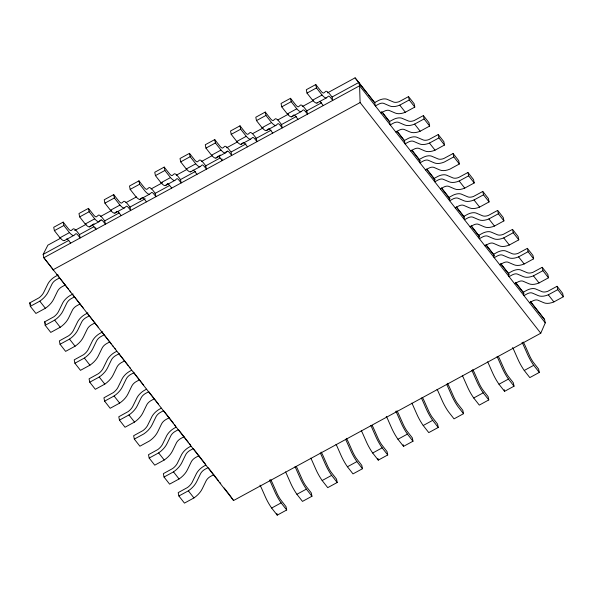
<?xml version="1.0" encoding="UTF-8"?>
<svg xmlns="http://www.w3.org/2000/svg" width="593" height="593" viewBox="0 0 593 593"><rect width="100%" height="100%" fill="white"/><g stroke="black" fill="none" stroke-linecap="round" stroke-linejoin="round"><path stroke-width="0.89" d="M60.894 238.06L47.892 245.146L43.156 254.375L43.845 257.74L233.575 500.522L540.764 333.222L545.271 322.874L544.589 319.501L530.35 301.318M90.981 225.696L89.795 226.711A16.004 3.625 61.4 0 1 85.229 224.006L79.655 216.897L78.973 213.524L88.446 208.365L93.916 215.326A10.459 2.372 61.4 0 0 96.429 216.816L98.549 215.074A12.431 2.817 61.4 0 1 102.359 217.839L104.724 220.841L105.413 224.213L103.553 221.841A6.894 1.564 61.4 0 0 101.047 220.025L99.268 221.56A16.004 3.625 61.4 0 1 94.702 218.847L89.128 211.738L88.446 208.365M116.836 211.427L115.057 212.961A16.004 3.625 61.4 0 1 110.483 210.248L104.917 203.14L104.227 199.767L113.7 194.608L119.178 201.568A10.459 2.372 61.4 0 0 121.691 203.058L123.811 201.316A12.431 2.817 61.4 0 1 127.621 204.081L129.986 207.083L130.675 210.456L128.814 208.084A6.894 1.564 61.4 0 0 126.309 206.268L124.523 207.802A16.004 3.625 61.4 0 1 119.956 205.089L114.39 197.98L113.7 194.608M142.098 197.669L140.311 199.204A16.004 3.625 61.4 0 1 135.745 196.498L130.178 189.382L129.489 186.009L138.962 180.85L144.44 187.811A10.459 2.372 61.4 0 0 146.945 189.3L149.065 187.566A12.431 2.817 61.4 0 1 152.883 190.323L155.247 193.325L155.929 196.698L154.076 194.326A6.894 1.564 61.4 0 0 151.571 192.51L149.784 194.044A16.004 3.625 61.4 0 1 145.218 191.339L139.651 184.223L138.962 180.85M167.359 183.912L165.573 185.446A16.004 3.625 61.4 0 1 161.007 182.74L155.433 175.624L154.751 172.252L164.224 167.093L169.694 174.053A10.459 2.372 61.4 0 0 172.207 175.543L174.327 173.808A12.431 2.817 61.4 0 1 178.137 176.566L180.502 179.568L181.191 182.94L179.331 180.569A6.894 1.564 61.4 0 0 176.825 178.752L175.046 180.287A16.004 3.625 61.4 0 1 170.48 177.581L164.906 170.465L164.224 167.093M217.283 156.908L216.089 157.931A16.004 3.625 61.4 0 1 211.523 155.225L205.956 148.109L205.267 144.744L214.74 139.585L220.218 146.538A10.459 2.372 61.4 0 0 222.723 148.028L224.843 146.293A12.431 2.817 61.4 0 1 228.661 149.058L231.025 152.06L231.707 155.425L229.854 153.053A6.894 1.564 61.4 0 0 227.349 151.245L225.562 152.772A16.004 3.625 61.4 0 1 220.996 150.066L215.429 142.95L214.74 139.585M243.137 142.646L241.351 144.173A16.004 3.625 61.4 0 1 236.785 141.468L231.218 134.352L230.529 130.986L240.002 125.827L245.472 132.788A10.459 2.372 61.4 0 0 247.985 134.27L250.105 132.536A12.431 2.817 61.4 0 1 253.923 135.3L256.287 138.302L256.969 141.668L255.116 139.303A6.894 1.564 61.4 0 0 252.611 137.487L250.824 139.014A16.004 3.625 61.4 0 1 246.258 136.308L240.684 129.2L240.002 125.827M268.392 128.889L266.613 130.416A16.004 3.625 61.4 0 1 262.047 127.71L256.472 120.601L255.791 117.229L265.264 112.07L270.734 119.03A10.459 2.372 61.4 0 0 273.247 120.512L275.367 118.778A12.431 2.817 61.4 0 1 279.177 121.543L281.542 124.545L282.231 127.918L280.37 125.546A6.894 1.564 61.4 0 0 277.865 123.729L276.086 125.256A16.004 3.625 61.4 0 1 271.52 122.551L265.946 115.442L265.264 112.07M293.654 115.131L291.875 116.665A16.004 3.625 61.4 0 1 287.301 113.952L281.734 106.844L281.045 103.471L290.518 98.312L295.996 105.272A10.459 2.372 61.4 0 0 298.509 106.762L300.629 105.02A12.431 2.817 61.4 0 1 304.439 107.785L306.803 110.787L307.493 114.16L305.632 111.788A6.894 1.564 61.4 0 0 303.127 109.972L301.34 111.506A16.004 3.625 61.4 0 1 296.774 108.793L291.207 101.685L290.518 98.312M63.184 222.123L63.866 225.496L69.44 232.604A16.004 3.625 61.4 0 0 74.006 235.31L75.793 233.783A6.894 1.564 61.4 0 1 78.298 235.599L80.151 237.963L79.469 234.598L77.105 231.596A12.431 2.817 61.4 0 0 73.287 228.831L71.167 230.566A10.459 2.372 61.4 0 1 68.662 229.083L63.184 222.123L53.711 227.282L54.4 230.655L59.967 237.763A16.004 3.625 61.4 0 0 64.533 240.469M189.478 153.342L190.168 156.708L195.734 163.824A16.004 3.625 61.4 0 0 200.308 166.529L202.087 165.002A6.894 1.564 61.4 0 1 204.592 166.811L206.453 169.183L205.764 165.81L203.399 162.808A12.431 2.817 61.4 0 0 199.589 160.051L197.469 161.785A10.459 2.372 61.4 0 1 194.956 160.295L189.478 153.342L180.013 158.501L180.695 161.867L186.269 168.983A16.004 3.625 61.4 0 0 190.835 171.688M315.78 84.554L316.469 87.927L322.036 95.036A16.004 3.625 61.4 0 0 326.602 97.749L328.389 96.214A6.894 1.564 61.4 0 1 330.894 98.03L332.747 100.402L332.065 97.03L329.701 94.028A12.431 2.817 61.4 0 0 325.883 91.27L323.763 93.005A10.459 2.372 61.4 0 1 321.258 91.515L315.78 84.554L306.307 89.713L306.996 93.086L312.563 100.195A16.004 3.625 61.4 0 0 317.129 102.908M54.4 230.655L63.866 225.496M79.655 216.897L89.128 211.738M104.917 203.14L114.39 197.98M130.178 189.382L139.651 184.223M155.433 175.624L164.906 170.465M180.695 161.867L190.168 156.708M205.956 148.109L215.429 142.95M231.218 134.352L240.684 129.2M256.472 120.601L265.946 115.442M281.734 106.844L291.207 101.685M306.996 93.086L316.469 87.927M59.967 237.763L69.44 232.604M85.229 224.006L94.702 218.847M110.483 210.248L119.956 205.089M161.007 182.74L170.48 177.581M186.269 168.983L195.734 163.824M211.523 155.225L220.996 150.066M236.785 141.468L246.258 136.308M262.047 127.71L271.52 122.551M287.301 113.952L296.774 108.793M312.563 100.195L322.036 95.036M74.711 230.536L86.089 224.339M100.714 216.378L111.276 210.619M125.909 202.658L136.472 196.898M151.104 188.937L162.475 182.74M176.291 175.217L186.862 169.457M201.487 161.496L212.049 155.737M226.682 147.776L237.244 142.016M252.685 133.61L263.248 127.858M277.88 119.89L288.443 114.138M302.26 106.614L313.638 100.417M327.455 92.893L355.081 77.846L374.85 102.774M92.478 224.688L94.057 223.828M99.58 220.818L101.158 219.959M218.773 155.907L220.351 155.047M225.881 152.038L227.46 151.178M64.326 240.602L73.799 235.443M89.58 226.845L99.053 221.686M114.842 213.095L124.315 207.935M140.104 199.337L149.577 194.178M165.358 185.579L174.831 180.42M190.62 171.822L200.093 166.663M215.882 158.064L225.355 152.905M241.143 144.307L250.609 139.147M266.398 130.549L275.871 125.39M291.66 116.791L301.133 111.632M316.921 103.041L326.395 97.882M43.156 254.375L68.929 240.335M79.403 234.635L93.998 226.682M104.561 220.93L119.193 212.961M129.756 207.209L145.196 198.803M154.943 193.488L169.568 185.527M180.131 179.775L195.571 171.362M205.326 166.055L219.951 158.086M231.329 151.89L245.954 143.929M255.702 138.614L271.142 130.208M280.897 124.901L296.33 116.487M306.084 111.18L321.525 102.774M332.087 97.015L358.898 82.412L359.588 85.785L360.114 102.559L540.764 333.222M52.918 269.859L360.114 102.559M58.129 274.967L54.912 276.738A12.431 7.19 -38.1 0 0 48.026 283.654L43.563 292.749A10.459 6.049 -38.1 0 1 38.968 297.834L29.65 302.956L30.339 306.322L35.906 313.438L45.379 308.278A16.004 9.251 -38.1 0 0 53.748 299.035L57.514 291.267A6.894 3.988 -38.1 0 1 62.035 286.73L65.193 285.011M59.626 277.895L56.468 279.614A6.894 3.988 -38.1 0 0 51.939 284.158L48.174 291.919A16.004 9.251 -38.1 0 1 39.805 301.17L30.339 306.322M408.547 96.607L399.215 101.64A10.459 6.049 -38.1 0 1 393.67 102.085L386.769 99.172A12.431 7.19 -38.1 0 0 378.719 100.395L374.687 102.567L375.369 105.939L378.527 104.22A6.894 3.988 -38.1 0 1 383.812 103.412L389.675 105.939A16.004 9.251 -38.1 0 0 399.756 105.131L409.229 99.972L408.547 96.607L414.114 103.716L414.803 107.088L405.33 112.247A16.004 9.251 -38.1 0 1 395.242 113.048L389.386 110.528A6.894 3.988 -38.1 0 0 384.101 111.328L380.943 113.048M72.983 293.935L69.774 295.707A12.431 7.19 -38.1 0 0 62.88 302.623L58.418 311.718A10.459 6.049 -38.1 0 1 53.822 316.803L44.505 321.925L45.194 325.29L50.761 332.406L60.234 327.247A16.004 9.251 -38.1 0 0 68.603 318.004L72.368 310.235A6.894 3.988 -38.1 0 1 76.89 305.691L80.048 303.972M74.481 296.863L71.323 298.583A6.894 3.988 -38.1 0 0 66.794 303.127L63.028 310.888A16.004 9.251 -38.1 0 1 54.66 320.131L45.194 325.29M423.402 115.576L414.07 120.609A10.459 6.049 -38.1 0 1 408.525 121.046L401.624 118.14A12.431 7.19 -38.1 0 0 393.574 119.363L389.542 121.535L390.224 124.901L393.381 123.181A6.894 3.988 -38.1 0 1 398.674 122.38L404.53 124.908A16.004 9.251 -38.1 0 0 414.611 124.1L424.084 118.941L423.402 115.576L428.969 122.684L429.658 126.057L420.185 131.216A16.004 9.251 -38.1 0 1 410.097 132.017L404.241 129.496A6.894 3.988 -38.1 0 0 398.956 130.297L395.798 132.017M87.838 312.904L84.629 314.675A12.431 7.19 -38.1 0 0 77.735 321.591L73.273 330.686A10.459 6.049 -38.1 0 1 68.677 335.764L59.359 340.886L60.049 344.259L65.615 351.375L75.089 346.216A16.004 9.251 -38.1 0 0 83.457 336.972L87.223 329.204A6.894 3.988 -38.1 0 1 91.745 324.66L94.902 322.94M89.335 315.832L86.178 317.551A6.894 3.988 -38.1 0 0 81.649 322.088L77.883 329.856A16.004 9.251 -38.1 0 1 69.514 339.1L60.049 344.259M438.257 134.537L428.924 139.577A10.459 6.049 -38.1 0 1 423.38 140.015L416.479 137.109A12.431 7.19 -38.1 0 0 408.429 138.332L404.396 140.504L405.078 143.869L408.236 142.15A6.894 3.988 -38.1 0 1 413.529 141.349L419.384 143.869A16.004 9.251 -38.1 0 0 429.465 143.069L438.939 137.91L438.257 134.537L443.823 141.653L444.513 145.026L435.04 150.177A16.004 9.251 -38.1 0 1 424.951 150.985L419.095 148.465A6.894 3.988 -38.1 0 0 413.81 149.266L410.652 150.985M102.693 331.865L99.483 333.644A12.431 7.19 -38.1 0 0 92.59 340.56L88.127 349.655A10.459 6.049 -38.1 0 1 83.531 354.733L74.214 359.855L74.903 363.227L80.47 370.336L89.943 365.177A16.004 9.251 -38.1 0 0 98.312 355.933L102.078 348.173A6.894 3.988 -38.1 0 1 106.599 343.629L109.757 341.909M104.19 334.793L101.032 336.513A6.894 3.988 -38.1 0 0 96.503 341.057L92.738 348.825A16.004 9.251 -38.1 0 1 84.369 358.068L74.903 363.227M453.111 153.505L443.779 158.539A10.459 6.049 -38.1 0 1 438.234 158.983L431.333 156.078A12.431 7.19 -38.1 0 0 423.283 157.293L419.251 159.465L419.933 162.838L423.091 161.118A6.894 3.988 -38.1 0 1 428.383 160.318L434.239 162.838A16.004 9.251 -38.1 0 0 444.32 162.037L453.793 156.878L453.111 153.505L458.678 160.621L459.367 163.987L449.894 169.146A16.004 9.251 -38.1 0 1 439.806 169.954L433.95 167.426A6.894 3.988 -38.1 0 0 428.665 168.234L425.507 169.954M116.732 351.278L114.338 352.605A12.431 7.19 -38.1 0 0 107.444 359.521L102.982 368.624A10.459 6.049 -38.1 0 1 98.386 373.701L89.069 378.823L89.758 382.196L95.325 389.305L104.798 384.145A16.004 9.251 -38.1 0 0 113.167 374.902L116.932 367.141A6.894 3.988 -38.1 0 1 121.454 362.597L124.612 360.878M119.045 353.762L115.887 355.481A6.894 3.988 -38.1 0 0 111.358 360.025L107.592 367.793A16.004 9.251 -38.1 0 1 99.231 377.037L89.758 382.196M467.966 172.474L458.634 177.507A10.459 6.049 -38.1 0 1 453.089 177.952L446.188 175.039A12.431 7.19 -38.1 0 0 438.138 176.262L434.106 178.434L434.788 181.806L437.945 180.087A6.894 3.988 -38.1 0 1 443.238 179.286L449.094 181.806A16.004 9.251 -38.1 0 0 459.175 181.006L468.648 175.847L467.966 172.474L473.533 179.583L474.222 182.955L464.749 188.114A16.004 9.251 -38.1 0 1 454.668 188.922L448.805 186.395A6.894 3.988 -38.1 0 0 443.52 187.195L440.362 188.915M131.587 370.247L129.192 371.574A12.431 7.19 -38.1 0 0 122.299 378.49L117.837 387.585A10.459 6.049 -38.1 0 1 113.241 392.67L103.923 397.792L104.613 401.157L110.179 408.273L119.653 403.114A16.004 9.251 -38.1 0 0 128.021 393.871L131.787 386.102A6.894 3.988 -38.1 0 1 136.308 381.558L139.466 379.839M133.899 372.73L130.742 374.45A6.894 3.988 -38.1 0 0 126.213 378.994L122.447 386.755A16.004 9.251 -38.1 0 1 114.086 395.998L104.613 401.157M482.821 191.443L473.488 196.476A10.459 6.049 -38.1 0 1 467.944 196.92L461.043 194.007A12.431 7.19 -38.1 0 0 452.993 195.23L448.96 197.402L449.642 200.775L452.8 199.055A6.894 3.988 -38.1 0 1 458.092 198.247L463.948 200.775A16.004 9.251 -38.1 0 0 474.029 199.967L483.503 194.808L482.821 191.443L488.387 198.551L489.077 201.924L479.604 207.083A16.004 9.251 -38.1 0 1 469.523 207.884L463.659 205.363A6.894 3.988 -38.1 0 0 458.374 206.164L455.216 207.884M146.441 389.216L144.047 390.542A12.431 7.19 -38.1 0 0 137.153 397.458L132.691 406.553A10.459 6.049 -38.1 0 1 128.095 411.638L118.778 416.753L119.467 420.126L125.034 427.242L134.507 422.083A16.004 9.251 -38.1 0 0 142.876 412.839L146.641 405.071A6.894 3.988 -38.1 0 1 151.171 400.527L154.321 398.807M497.675 210.404L488.343 215.444A10.459 6.049 -38.1 0 1 482.798 215.882L475.897 212.976A12.431 7.19 -38.1 0 0 467.847 214.199L463.815 216.371L464.497 219.736L467.655 218.016A6.894 3.988 -38.1 0 1 472.947 217.216L478.803 219.744A16.004 9.251 -38.1 0 0 488.884 218.936L498.357 213.776L497.675 210.404L503.242 217.52L503.931 220.892L494.458 226.052A16.004 9.251 -38.1 0 1 484.377 226.852L478.514 224.332A6.894 3.988 -38.1 0 0 473.229 225.132L470.071 226.852M119.467 420.126L128.94 414.967A16.004 9.251 -38.1 0 0 137.302 405.723L141.067 397.962A6.894 3.988 -38.1 0 1 145.596 393.418L148.754 391.699L158.539 404.189M161.296 408.177L158.902 409.511A12.431 7.19 -38.1 0 0 152.008 416.427L147.546 425.522A10.459 6.049 -38.1 0 1 142.95 430.6L133.633 435.722L134.322 439.094L139.889 446.203L149.362 441.051A16.004 9.251 -38.1 0 0 157.731 431.8L161.496 424.039A6.894 3.988 -38.1 0 1 166.025 419.496L169.183 417.776M512.53 229.372L503.198 234.405A10.459 6.049 -38.1 0 1 497.653 234.85L490.752 231.945A12.431 7.19 -38.1 0 0 482.702 233.168L478.67 235.332L479.352 238.705L482.509 236.985A6.894 3.988 -38.1 0 1 487.802 236.184L493.658 238.705A16.004 9.251 -38.1 0 0 503.746 237.904L513.212 232.745L512.53 229.372L518.097 236.488L518.786 239.854L509.313 245.013A16.004 9.251 -38.1 0 1 499.232 245.821L493.369 243.3A6.894 3.988 -38.1 0 0 488.083 244.101L484.926 245.821M134.322 439.094L143.795 433.935A16.004 9.251 -38.1 0 0 152.156 424.692L155.922 416.923A6.894 3.988 -38.1 0 1 160.451 412.38L163.609 410.667L173.371 423.128M176.151 427.145L173.756 428.48A12.431 7.19 -38.1 0 0 166.863 435.395L162.4 444.491A10.459 6.049 -38.1 0 1 157.805 449.568L148.487 454.69L149.177 458.063L154.743 465.171L164.217 460.012A16.004 9.251 -38.1 0 0 172.585 450.769L176.351 443.008A6.894 3.988 -38.1 0 1 180.88 438.464L184.038 436.745M527.385 248.341L518.052 253.374A10.459 6.049 -38.1 0 1 512.508 253.819L505.607 250.913A12.431 7.19 -38.1 0 0 497.557 252.129L493.524 254.301L494.206 257.673L497.364 255.954A6.894 3.988 -38.1 0 1 502.656 255.153L508.512 257.673A16.004 9.251 -38.1 0 0 518.601 256.873L528.066 251.714L527.385 248.341L532.951 255.457L533.641 258.822L524.168 263.981A16.004 9.251 -38.1 0 1 514.087 264.789L508.223 262.262A6.894 3.988 -38.1 0 0 502.938 263.062L499.78 264.782M149.177 458.063L158.65 452.904A16.004 9.251 -38.1 0 0 167.011 443.66L170.777 435.892A6.894 3.988 -38.1 0 1 175.306 431.348L178.463 429.628L188.211 442.074M191.005 446.114L188.611 447.441A12.431 7.19 -38.1 0 0 181.717 454.357L177.255 463.452A10.459 6.049 -38.1 0 1 172.659 468.537L163.342 473.659L164.031 477.031L169.598 484.14L179.071 478.981A16.004 9.251 -38.1 0 0 187.44 469.738L191.205 461.969A6.894 3.988 -38.1 0 1 195.734 457.433L198.892 455.713M542.239 267.31L532.907 272.343A10.459 6.049 -38.1 0 1 527.362 272.787L520.461 269.874A12.431 7.19 -38.1 0 0 512.411 271.097L508.379 273.269L509.061 276.642L512.219 274.922A6.894 3.988 -38.1 0 1 517.511 274.122L523.367 276.642A16.004 9.251 -38.1 0 0 533.455 275.834L542.921 270.675L542.239 267.31L547.806 274.418L548.495 277.791L539.022 282.95A16.004 9.251 -38.1 0 1 528.941 283.758L523.078 281.23A6.894 3.988 -38.1 0 0 517.793 282.031L514.635 283.75M164.031 477.031L173.504 471.872A16.004 9.251 -38.1 0 0 181.866 462.622L185.631 454.861A6.894 3.988 -38.1 0 1 190.16 450.317L193.318 448.597L205.326 463.934M205.86 465.082L203.466 466.409A12.431 7.19 -38.1 0 0 196.572 473.325L192.11 482.42A10.459 6.049 -38.1 0 1 187.514 487.505L178.196 492.627L178.886 495.993L184.453 503.109L193.926 497.95A16.004 9.251 -38.1 0 0 202.295 488.706L206.06 480.938A6.894 3.988 -38.1 0 1 210.589 476.394L213.747 474.674M208.173 467.566L205.015 469.285A6.894 3.988 -38.1 0 0 200.486 473.829L196.72 481.59A16.004 9.251 -38.1 0 1 188.359 490.834L178.886 495.993M557.094 286.278L547.762 291.311A10.459 6.049 -38.1 0 1 542.217 291.749L535.316 288.843A12.431 7.19 -38.1 0 0 527.266 290.066L523.234 292.238L523.915 295.611L527.073 293.891A6.894 3.988 -38.1 0 1 532.366 293.083L538.222 295.611A16.004 9.251 -38.1 0 0 548.31 294.803L557.776 289.643L557.094 286.278L562.661 293.387L563.35 296.759L553.877 301.919A16.004 9.251 -38.1 0 1 543.796 302.719L537.933 300.199A6.894 3.988 -38.1 0 0 532.647 300.999L529.49 302.719M271.646 508.045L281.119 502.886L286.693 509.995L277.22 515.154L271.646 508.045A16.004 3.625 61.4 0 1 265.368 496.897L261.491 488.143A6.894 1.564 61.4 0 0 259.964 485.17M296.908 494.288L306.381 489.129L311.955 496.245L302.482 501.396L296.908 494.288A16.004 3.625 61.4 0 1 290.622 483.139L286.745 474.385A6.894 1.564 61.4 0 0 285.5 471.902M322.169 480.53L331.643 475.371L337.209 482.487L327.736 487.646L322.169 480.53A16.004 3.625 61.4 0 1 315.884 469.382L312.007 460.628A6.894 1.564 61.4 0 0 310.762 458.144M347.431 466.773L356.897 461.613L362.471 468.729L352.998 473.889L347.431 466.773A16.004 3.625 61.4 0 1 341.145 455.624L337.269 446.87A6.894 1.564 61.4 0 0 336.016 444.387M372.686 453.015L382.159 447.856L387.733 454.972L378.26 460.131L372.686 453.015A16.004 3.625 61.4 0 1 366.407 441.874L362.531 433.112A6.894 1.564 61.4 0 0 361.278 430.629M397.947 439.257L407.421 434.098L412.987 441.214L403.522 446.373L397.947 439.257A16.004 3.625 61.4 0 1 391.662 428.116L387.785 419.355A6.894 1.564 61.4 0 0 386.258 416.39M423.209 425.507L432.682 420.348L438.249 427.457L428.776 432.616L423.209 425.507A16.004 3.625 61.4 0 1 416.923 414.359L413.047 405.597A6.894 1.564 61.4 0 0 411.801 403.121M473.725 397.992L483.199 392.833L488.773 399.941L479.3 405.101L473.725 397.992A16.004 3.625 61.4 0 1 467.44 386.844L463.563 378.089A6.894 1.564 61.4 0 0 462.318 375.606M498.987 384.234L508.46 379.075L514.027 386.191L504.554 391.35L498.987 384.234A16.004 3.625 61.4 0 1 492.701 373.086L488.825 364.332A6.894 1.564 61.4 0 0 487.579 361.849M524.249 370.477L533.715 365.318L539.289 372.434L529.816 377.593L524.249 370.477A16.004 3.625 61.4 0 1 517.963 359.328L514.087 350.574A6.894 1.564 61.4 0 0 512.56 347.602M447.47 383.3A12.431 2.817 61.4 0 1 449.316 386.888L453.875 397.162A10.459 2.372 61.4 0 0 457.329 403.284L462.822 410.334L463.511 413.699L454.038 418.858L448.464 411.75A16.004 3.625 61.4 0 1 442.185 400.601L438.309 391.84A6.894 1.564 61.4 0 0 437.056 389.364M544.589 319.501L530.609 301.963M409.229 99.972L414.803 107.088M424.084 118.941L429.658 126.057M438.939 137.91L444.513 145.026M453.793 156.878L459.367 163.987M468.648 175.847L474.222 182.955M483.503 194.808L489.077 201.924M498.357 213.776L503.931 220.892M513.212 232.745L518.786 239.854M528.066 251.714L533.641 258.822M542.921 270.675L548.495 277.791M557.776 289.643L563.35 296.759M399.756 105.131L405.33 112.247M414.611 124.1L420.185 131.216M429.465 143.069L435.04 150.177M459.175 181.006L464.749 188.114M474.029 199.967L479.604 207.083M488.884 218.936L494.458 226.052M503.746 237.904L509.313 245.013M518.601 256.873L524.168 263.981M533.455 275.834L539.022 282.95M548.31 294.803L553.877 301.919M381.684 111.506L389.66 121.684M397.065 131.142L404.47 140.593M411.876 150.051L420.415 160.955M426.686 168.961L435.225 179.864M441.488 187.87L450.035 198.774M456.299 206.779L464.275 216.956M471.109 225.688L479.655 236.592M485.919 244.59L494.466 255.501M500.729 263.5L509.276 274.411M515.539 282.409L524.079 293.32M355.081 77.846L367.052 93.123M368.194 94.576L374.457 102.582M383.004 113.5L389.275 121.506M397.821 132.417L404.663 141.149M412.639 151.334L419.481 160.066M426.886 169.524L434.298 178.99M441.703 188.448L449.116 197.906M456.521 207.365L463.934 216.823M471.339 226.281L478.751 235.747M486.156 245.206L493.569 254.664M500.974 264.122L508.386 273.581M515.791 283.039L523.204 292.497M545.271 322.874L359.588 85.785L43.845 257.74L53.54 270.126M323.274 105.561L321.421 103.189A6.894 1.564 61.4 0 0 319.308 101.299M298.02 119.319L296.159 116.947A6.894 1.564 61.4 0 0 293.898 115.042M272.758 133.069L270.897 130.705A6.894 1.564 61.4 0 0 268.963 128.874M463.511 413.699L457.937 406.59A16.004 3.625 61.4 0 1 451.658 395.442L447.782 386.68A6.894 1.564 61.4 0 0 446.529 384.205M247.496 146.827L245.643 144.462A6.894 1.564 61.4 0 0 243.701 142.631M196.98 174.342L195.119 171.97A6.894 1.564 61.4 0 0 193.014 170.087M171.718 188.1L169.865 185.728A6.894 1.564 61.4 0 0 167.463 183.852M146.456 201.857L144.603 199.485A6.894 1.564 61.4 0 0 142.668 197.654M121.202 215.615L119.341 213.243A6.894 1.564 61.4 0 0 117.407 211.412M70.678 243.123L68.825 240.758A6.894 1.564 61.4 0 0 66.712 238.868M56.965 274.5L68.38 289.073M69.522 290.526L70.663 291.986M72.946 294.899L83.213 308.012M87.208 313.111L98.623 327.684M102.048 332.058L111.173 343.718M112.314 345.17L113.456 346.631M114.597 348.084L115.739 349.544M118.593 353.191L128.296 365.57M129.437 367.03L130.579 368.49M133.432 372.13L143.699 385.242M174.512 424.588L175.654 426.048M189.352 443.534L190.494 444.987M208.729 468.277L218.454 480.693M219.595 482.146L220.737 483.606M224.161 487.972L229.024 494.184M39.805 301.17L45.379 308.278M54.66 320.131L60.234 327.247M69.514 339.1L75.089 346.216M84.369 358.068L89.943 365.177M99.231 377.037L104.798 384.145M114.086 395.998L119.653 403.114M128.94 414.967L134.507 422.083M158.65 452.904L164.217 460.012M173.504 471.872L179.071 478.981M188.359 490.834L193.926 497.95M29.65 302.956L30.762 304.379M44.505 321.925L45.617 323.341M229.528 494.829L233.575 500.522M539.289 372.434L538.6 369.061L533.107 362.019A10.459 2.372 61.4 0 1 529.66 355.889L525.094 345.623A12.431 2.817 61.4 0 0 523.248 342.035M514.027 386.191L513.345 382.819L507.853 375.769A10.459 2.372 61.4 0 1 504.398 369.647L499.832 359.38A12.431 2.817 61.4 0 0 498.476 356.682M504.213 389.66L504.554 391.35M488.773 399.941L488.083 396.576L482.591 389.527A10.459 2.372 61.4 0 1 479.137 383.404L474.578 373.138A12.431 2.817 61.4 0 0 472.725 369.543M438.249 427.457L437.567 424.084L432.075 417.042A10.459 2.372 61.4 0 1 428.62 410.919L424.054 400.646A12.431 2.817 61.4 0 0 422.698 397.947M412.987 441.214L412.305 437.842L406.813 430.8A10.459 2.372 61.4 0 1 403.359 424.67L398.8 414.403A12.431 2.817 61.4 0 0 396.947 410.816M403.173 444.691L403.522 446.373M387.733 454.972L387.044 451.599L381.551 444.557A10.459 2.372 61.4 0 1 378.097 438.427L373.538 428.161A12.431 2.817 61.4 0 0 372.182 425.463M377.919 458.448L378.26 460.131M362.471 468.729L361.782 465.357L356.297 458.315A10.459 2.372 61.4 0 1 352.842 452.185L348.276 441.918A12.431 2.817 61.4 0 0 346.431 438.331M337.209 482.487L336.527 479.114L331.035 472.072A10.459 2.372 61.4 0 1 327.581 465.942L323.015 455.676A12.431 2.817 61.4 0 0 321.169 452.088M311.955 496.245L311.266 492.872L305.773 485.823A10.459 2.372 61.4 0 1 302.319 479.7L297.76 469.434A12.431 2.817 61.4 0 0 296.404 466.735M221.893 158.902L222.234 160.584L220.381 158.212A6.894 1.564 61.4 0 0 217.876 156.404M286.693 509.995L286.004 506.63L280.511 499.58A10.459 2.372 61.4 0 1 277.057 493.458L272.498 483.191A12.431 2.817 61.4 0 0 270.653 479.596M276.879 513.471L277.22 515.154M95.599 227.682L95.94 229.372L94.079 227A6.894 1.564 61.4 0 0 91.574 225.184M382.159 447.856A16.004 3.625 61.4 0 1 375.873 436.715L371.996 427.953A6.894 1.564 61.4 0 0 370.751 425.47M407.421 434.098A16.004 3.625 61.4 0 1 401.135 422.957L397.258 414.196A6.894 1.564 61.4 0 0 395.731 411.231M356.897 461.613A16.004 3.625 61.4 0 1 350.619 450.465L346.742 441.711A6.894 1.564 61.4 0 0 345.489 439.228M432.682 420.348A16.004 3.625 61.4 0 1 426.397 409.2L422.52 400.438A6.894 1.564 61.4 0 0 421.275 397.962M331.643 475.371A16.004 3.625 61.4 0 1 325.357 464.223L321.48 455.468A6.894 1.564 61.4 0 0 320.235 452.985M306.381 489.129A16.004 3.625 61.4 0 1 300.095 477.98L296.218 469.226A6.894 1.564 61.4 0 0 294.973 466.743M483.199 392.833A16.004 3.625 61.4 0 1 476.913 381.684L473.036 372.93A6.894 1.564 61.4 0 0 471.791 370.447M508.46 379.075A16.004 3.625 61.4 0 1 502.175 367.927L498.298 359.173A6.894 1.564 61.4 0 0 497.053 356.689M281.119 502.886A16.004 3.625 61.4 0 1 274.841 491.738L270.964 482.984A6.894 1.564 61.4 0 0 269.43 480.011M533.715 365.318A16.004 3.625 61.4 0 1 527.436 354.169L523.56 345.415A6.894 1.564 61.4 0 0 522.033 342.443"/></g></svg>
